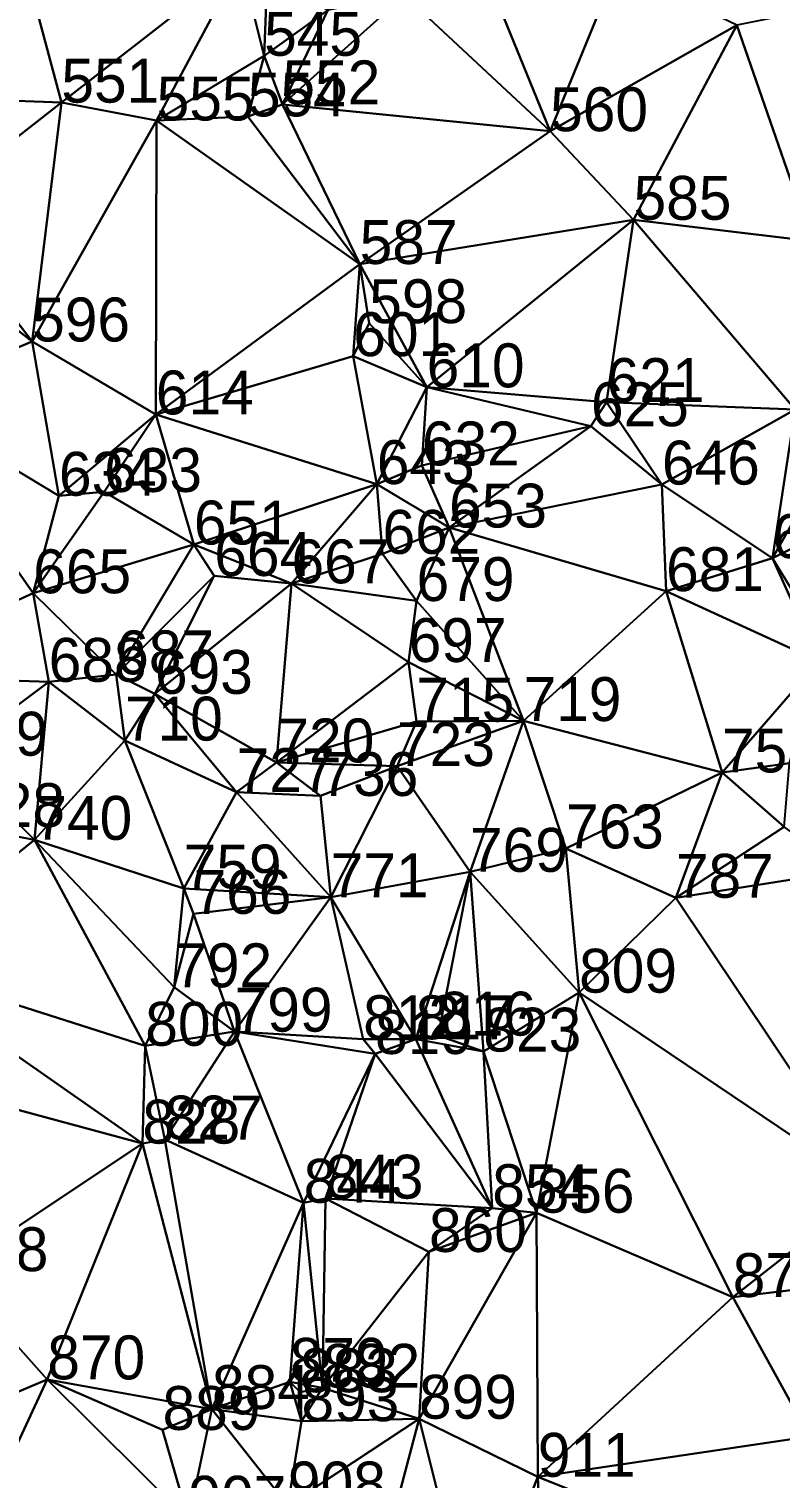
# Model space of a CAD drawing. Header units: metres. Extents: x 1121750 to 1121841, y 512624 to 512853.
# Drawn here: x 1121789.51 to 1121806.63, y 512720.29 to 512753.33 of the extents above; entities that cross this region are included whole.
import ezdxf

# ---------------------------------------------------------------- set-up
doc = ezdxf.new("R2010")
doc.units = ezdxf.units.M
doc.layers.add('shiti', color=10, linetype='CONTINUOUS')
doc.layers.add('zhuji', color=50, linetype='CONTINUOUS')

msp = doc.modelspace()

# ---------------------------------------------------------------- linework, layer by layer
for p in [(1121794.874, 512752.723, 211.35), (1121790.251, 512751.655, 211.49), (1121795.29, 512751.616, 211.51), (1121792.423, 512751.248, 211.63), (1121794.502, 512751.341, 211.67), (1121801.393, 512751.003, 211.73), (1121803.295, 512748.985, 211.61), (1121797.052, 512747.977, 211.6), (1121797.271, 512746.629, 211.65), (1121789.585, 512746.212, 211.83), (1121796.905, 512745.877, 211.75), (1121798.579, 512745.167, 211.65), (1121802.681, 512744.832, 211.62), (1121792.404, 512744.549, 211.81), (1121802.324, 512744.28, 211.66), (1121798.47, 512743.387, 211.7), (1121797.443, 512742.961, 211.82), (1121803.942, 512742.95, 211.74), (1121790.196, 512742.696, 211.98), (1121791.226, 512742.782, 211.88), (1121799.089, 512741.971, 211.75), (1121793.272, 512741.585, 211.88), (1121797.573, 512741.372, 211.86), (1121806.462, 512741.276, 211.64), (1121793.737, 512740.868, 211.93), (1121795.497, 512740.699, 212.03), (1121804.037, 512740.522, 211.79), (1121789.61, 512740.473, 212.17), (1121798.349, 512740.297, 211.94), (1121798.168, 512738.906, 211.87), (1121791.501, 512738.625, 212.25), (1121789.962, 512738.455, 212.4), (1121792.384, 512738.18, 212.14), (1121798.346, 512737.547, 211.93), (1121800.786, 512737.562, 211.71), (1121791.7, 512737.116, 212.32), (1121795.153, 512736.618, 212.06), (1121797.903, 512736.535, 212.04), (1121805.312, 512736.39, 211.82), (1121794.247, 512735.942, 212.33), (1121796.157, 512735.854, 212.19), (1121789.635, 512734.854, 212.8), (1121801.753, 512734.659, 211.89), (1121799.567, 512734.125, 211.76), (1121793.041, 512733.745, 212.38), (1121796.391, 512733.546, 212.16), (1121804.26, 512733.534, 212.03), (1121793.264, 512733.167, 212.43), (1121792.825, 512731.494, 212.56), (1121802.054, 512731.371, 212.09), (1121794.201, 512730.483, 212.5), (1121797.131, 512730.311, 212.32), (1121798.331, 512730.308, 212.26), (1121798.84, 512730.392, 212.18), (1121792.163, 512730.161, 212.69), (1121797.403, 512729.973, 212.29), (1121799.872, 512730.028, 211.81), (1121792.606, 512728.024, 212.83), (1121792.097, 512727.931, 212.95), (1121796.274, 512726.677, 212.53), (1121795.774, 512726.583, 212.58), (1121800.074, 512726.46, 211.83), (1121801.085, 512726.356, 212.32), (1121798.631, 512725.461, 212.02), (1121805.556, 512724.434, 212.45), (1121789.93, 512722.558, 212.98), (1121795.459, 512722.502, 212.69), (1121796.2, 512722.367, 212.46), (1121795.691, 512722.264, 212.64), (1121793.684, 512721.882, 212.93), (1121798.404, 512721.661, 212.63), (1121792.557, 512721.405, 213.11), (1121795.725, 512721.604, 212.17), (1121801.112, 512720.338, 212.66)]:
    msp.add_point(p)
at = {"layer": 'shiti'}
for points in [[(1121790.251, 512751.655), (1121788.962, 512756.486), (1121783.631, 512751.904), (1121790.251, 512751.655)], [(1121790.251, 512751.655), (1121794.341, 512754.839), (1121788.962, 512756.486), (1121790.251, 512751.655)], [(1121792.423, 512751.248), (1121794.341, 512754.839), (1121790.251, 512751.655), (1121792.423, 512751.248)], [(1121792.423, 512751.248), (1121794.874, 512752.723), (1121794.341, 512754.839), (1121792.423, 512751.248)], [(1121794.874, 512752.723), (1121794.943, 512754.483), (1121794.341, 512754.839), (1121794.874, 512752.723)], [(1121801.393, 512751.003), (1121799.809, 512754.903), (1121798.075, 512754.102), (1121801.393, 512751.003)], [(1121801.393, 512751.003), (1121802.92, 512754.732), (1121799.809, 512754.903), (1121801.393, 512751.003)], [(1121801.393, 512751.003), (1121805.647, 512753.419), (1121802.92, 512754.732), (1121801.393, 512751.003)], [(1121796.327, 512753.762), (1121794.943, 512754.483), (1121794.874, 512752.723), (1121796.327, 512753.762)], [(1121795.29, 512751.616), (1121798.075, 512754.102), (1121796.327, 512753.762), (1121795.29, 512751.616)], [(1121801.393, 512751.003), (1121798.075, 512754.102), (1121795.29, 512751.616), (1121801.393, 512751.003)], [(1121795.29, 512751.616), (1121796.327, 512753.762), (1121794.874, 512752.723), (1121795.29, 512751.616)], [(1121807.357, 512748.5), (1121807.774, 512753.842), (1121805.647, 512753.419), (1121807.357, 512748.5)], [(1121801.393, 512751.003), (1121803.295, 512748.985), (1121805.647, 512753.419), (1121801.393, 512751.003)], [(1121803.295, 512748.985), (1121807.357, 512748.5), (1121805.647, 512753.419), (1121803.295, 512748.985)], [(1121794.502, 512751.341), (1121794.874, 512752.723), (1121792.423, 512751.248), (1121794.502, 512751.341)], [(1121795.29, 512751.616), (1121794.874, 512752.723), (1121794.502, 512751.341), (1121795.29, 512751.616)], [(1121787.226, 512749.296), (1121790.251, 512751.655), (1121783.631, 512751.904), (1121787.226, 512749.296)], [(1121789.585, 512746.212), (1121790.251, 512751.655), (1121787.226, 512749.296), (1121789.585, 512746.212)], [(1121789.585, 512746.212), (1121792.423, 512751.248), (1121790.251, 512751.655), (1121789.585, 512746.212)], [(1121795.29, 512751.616), (1121794.502, 512751.341), (1121797.052, 512747.977), (1121795.29, 512751.616)], [(1121795.29, 512751.616), (1121797.052, 512747.977), (1121801.393, 512751.003), (1121795.29, 512751.616)], [(1121792.404, 512744.549), (1121792.423, 512751.248), (1121789.585, 512746.212), (1121792.404, 512744.549)], [(1121797.052, 512747.977), (1121792.423, 512751.248), (1121792.404, 512744.549), (1121797.052, 512747.977)], [(1121797.052, 512747.977), (1121794.502, 512751.341), (1121792.423, 512751.248), (1121797.052, 512747.977)], [(1121797.052, 512747.977), (1121803.295, 512748.985), (1121801.393, 512751.003), (1121797.052, 512747.977)], [(1121787.063, 512748.176), (1121789.585, 512746.212), (1121787.226, 512749.296), (1121787.063, 512748.176)], [(1121798.579, 512745.167), (1121803.295, 512748.985), (1121797.052, 512747.977), (1121798.579, 512745.167)], [(1121798.579, 512745.167), (1121802.681, 512744.832), (1121803.295, 512748.985), (1121798.579, 512745.167)], [(1121802.681, 512744.832), (1121806.981, 512744.659), (1121803.295, 512748.985), (1121802.681, 512744.832)], [(1121806.981, 512744.659), (1121807.357, 512748.5), (1121803.295, 512748.985), (1121806.981, 512744.659)], [(1121786.503, 512744.923), (1121789.585, 512746.212), (1121787.063, 512748.176), (1121786.503, 512744.923)], [(1121796.905, 512745.877), (1121797.052, 512747.977), (1121792.404, 512744.549), (1121796.905, 512745.877)], [(1121796.905, 512745.877), (1121797.271, 512746.629), (1121797.052, 512747.977), (1121796.905, 512745.877)], [(1121797.271, 512746.629), (1121798.579, 512745.167), (1121797.052, 512747.977), (1121797.271, 512746.629)], [(1121796.905, 512745.877), (1121798.579, 512745.167), (1121797.271, 512746.629), (1121796.905, 512745.877)], [(1121786.503, 512744.923), (1121790.196, 512742.696), (1121789.585, 512746.212), (1121786.503, 512744.923)], [(1121790.196, 512742.696), (1121792.404, 512744.549), (1121789.585, 512746.212), (1121790.196, 512742.696)], [(1121797.443, 512742.961), (1121796.905, 512745.877), (1121792.404, 512744.549), (1121797.443, 512742.961)], [(1121797.443, 512742.961), (1121798.579, 512745.167), (1121796.905, 512745.877), (1121797.443, 512742.961)], [(1121797.443, 512742.961), (1121798.47, 512743.387), (1121798.579, 512745.167), (1121797.443, 512742.961)], [(1121798.47, 512743.387), (1121802.324, 512744.28), (1121798.579, 512745.167), (1121798.47, 512743.387)], [(1121802.324, 512744.28), (1121802.681, 512744.832), (1121798.579, 512745.167), (1121802.324, 512744.28)], [(1121785.492, 512738.608), (1121789.61, 512740.473), (1121786.503, 512744.923), (1121785.492, 512738.608)], [(1121789.61, 512740.473), (1121790.196, 512742.696), (1121786.503, 512744.923), (1121789.61, 512740.473)], [(1121802.324, 512744.28), (1121803.942, 512742.95), (1121802.681, 512744.832), (1121802.324, 512744.28)], [(1121803.942, 512742.95), (1121806.981, 512744.659), (1121802.681, 512744.832), (1121803.942, 512742.95)], [(1121791.226, 512742.782), (1121792.404, 512744.549), (1121790.196, 512742.696), (1121791.226, 512742.782)], [(1121793.272, 512741.585), (1121792.404, 512744.549), (1121791.226, 512742.782), (1121793.272, 512741.585)], [(1121797.443, 512742.961), (1121792.404, 512744.549), (1121793.272, 512741.585), (1121797.443, 512742.961)], [(1121803.942, 512742.95), (1121806.462, 512741.276), (1121806.981, 512744.659), (1121803.942, 512742.95)], [(1121806.462, 512741.276), (1121808.064, 512744.106), (1121806.981, 512744.659), (1121806.462, 512741.276)], [(1121799.089, 512741.971), (1121802.324, 512744.28), (1121798.47, 512743.387), (1121799.089, 512741.971)], [(1121799.089, 512741.971), (1121803.942, 512742.95), (1121802.324, 512744.28), (1121799.089, 512741.971)], [(1121806.462, 512741.276), (1121809.512, 512742.805), (1121808.064, 512744.106), (1121806.462, 512741.276)], [(1121799.089, 512741.971), (1121798.47, 512743.387), (1121797.443, 512742.961), (1121799.089, 512741.971)], [(1121795.497, 512740.699), (1121797.443, 512742.961), (1121793.272, 512741.585), (1121795.497, 512740.699)], [(1121797.573, 512741.372), (1121797.443, 512742.961), (1121795.497, 512740.699), (1121797.573, 512741.372)], [(1121797.573, 512741.372), (1121799.089, 512741.971), (1121797.443, 512742.961), (1121797.573, 512741.372)], [(1121799.089, 512741.971), (1121804.037, 512740.522), (1121803.942, 512742.95), (1121799.089, 512741.971)], [(1121804.037, 512740.522), (1121806.462, 512741.276), (1121803.942, 512742.95), (1121804.037, 512740.522)], [(1121789.61, 512740.473), (1121791.226, 512742.782), (1121790.196, 512742.696), (1121789.61, 512740.473)], [(1121793.272, 512741.585), (1121791.226, 512742.782), (1121789.61, 512740.473), (1121793.272, 512741.585)], [(1121806.462, 512741.276), (1121807.775, 512739.125), (1121809.512, 512742.805), (1121806.462, 512741.276)], [(1121797.573, 512741.372), (1121798.349, 512740.297), (1121799.089, 512741.971), (1121797.573, 512741.372)], [(1121798.349, 512740.297), (1121800.786, 512737.562), (1121799.089, 512741.971), (1121798.349, 512740.297)], [(1121800.786, 512737.562), (1121804.037, 512740.522), (1121799.089, 512741.971), (1121800.786, 512737.562)], [(1121791.501, 512738.625), (1121793.272, 512741.585), (1121789.61, 512740.473), (1121791.501, 512738.625)], [(1121793.737, 512740.868), (1121793.272, 512741.585), (1121791.501, 512738.625), (1121793.737, 512740.868)], [(1121793.737, 512740.868), (1121795.497, 512740.699), (1121793.272, 512741.585), (1121793.737, 512740.868)], [(1121795.497, 512740.699), (1121798.349, 512740.297), (1121797.573, 512741.372), (1121795.497, 512740.699)], [(1121804.037, 512740.522), (1121807.516, 512738.923), (1121806.462, 512741.276), (1121804.037, 512740.522)], [(1121807.516, 512738.923), (1121807.775, 512739.125), (1121806.462, 512741.276), (1121807.516, 512738.923)], [(1121792.384, 512738.18), (1121793.737, 512740.868), (1121791.501, 512738.625), (1121792.384, 512738.18)], [(1121792.384, 512738.18), (1121795.497, 512740.699), (1121793.737, 512740.868), (1121792.384, 512738.18)], [(1121795.153, 512736.618), (1121795.497, 512740.699), (1121792.384, 512738.18), (1121795.153, 512736.618)], [(1121795.153, 512736.618), (1121798.168, 512738.906), (1121795.497, 512740.699), (1121795.153, 512736.618)], [(1121795.497, 512740.699), (1121798.168, 512738.906), (1121798.349, 512740.297), (1121795.497, 512740.699)], [(1121800.786, 512737.562), (1121805.312, 512736.39), (1121804.037, 512740.522), (1121800.786, 512737.562)], [(1121805.312, 512736.39), (1121807.516, 512738.923), (1121804.037, 512740.522), (1121805.312, 512736.39)], [(1121789.962, 512738.455), (1121789.61, 512740.473), (1121785.492, 512738.608), (1121789.962, 512738.455)], [(1121791.501, 512738.625), (1121789.61, 512740.473), (1121789.962, 512738.455), (1121791.501, 512738.625)], [(1121798.168, 512738.906), (1121800.786, 512737.562), (1121798.349, 512740.297), (1121798.168, 512738.906)], [(1121795.153, 512736.618), (1121798.346, 512737.547), (1121798.168, 512738.906), (1121795.153, 512736.618)], [(1121798.168, 512738.906), (1121798.346, 512737.547), (1121800.786, 512737.562), (1121798.168, 512738.906)], [(1121805.312, 512736.39), (1121806.85, 512736.6), (1121807.516, 512738.923), (1121805.312, 512736.39)], [(1121787.713, 512736.772), (1121789.962, 512738.455), (1121785.492, 512738.608), (1121787.713, 512736.772)], [(1121791.7, 512737.116), (1121791.501, 512738.625), (1121789.962, 512738.455), (1121791.7, 512737.116)], [(1121792.384, 512738.18), (1121791.501, 512738.625), (1121791.7, 512737.116), (1121792.384, 512738.18)], [(1121789.635, 512734.854), (1121789.962, 512738.455), (1121787.713, 512736.772), (1121789.635, 512734.854)], [(1121791.7, 512737.116), (1121789.962, 512738.455), (1121789.635, 512734.854), (1121791.7, 512737.116)], [(1121794.247, 512735.942), (1121792.384, 512738.18), (1121791.7, 512737.116), (1121794.247, 512735.942)], [(1121792.384, 512738.18), (1121794.247, 512735.942), (1121795.153, 512736.618), (1121792.384, 512738.18)], [(1121795.153, 512736.618), (1121797.903, 512736.535), (1121798.346, 512737.547), (1121795.153, 512736.618)], [(1121797.903, 512736.535), (1121799.567, 512734.125), (1121800.786, 512737.562), (1121797.903, 512736.535)], [(1121798.346, 512737.547), (1121797.903, 512736.535), (1121800.786, 512737.562), (1121798.346, 512737.547)], [(1121800.786, 512737.562), (1121799.567, 512734.125), (1121801.753, 512734.659), (1121800.786, 512737.562)], [(1121800.786, 512737.562), (1121801.753, 512734.659), (1121805.312, 512736.39), (1121800.786, 512737.562)], [(1121793.041, 512733.745), (1121791.7, 512737.116), (1121789.635, 512734.854), (1121793.041, 512733.745)], [(1121791.7, 512737.116), (1121793.041, 512733.745), (1121794.247, 512735.942), (1121791.7, 512737.116)], [(1121788.103, 512735.145), (1121789.635, 512734.854), (1121787.713, 512736.772), (1121788.103, 512735.145)], [(1121794.247, 512735.942), (1121796.157, 512735.854), (1121795.153, 512736.618), (1121794.247, 512735.942)], [(1121796.157, 512735.854), (1121797.903, 512736.535), (1121795.153, 512736.618), (1121796.157, 512735.854)], [(1121796.157, 512735.854), (1121796.391, 512733.546), (1121797.903, 512736.535), (1121796.157, 512735.854)], [(1121796.391, 512733.546), (1121799.567, 512734.125), (1121797.903, 512736.535), (1121796.391, 512733.546)], [(1121805.312, 512736.39), (1121806.729, 512735.149), (1121806.85, 512736.6), (1121805.312, 512736.39)], [(1121801.753, 512734.659), (1121804.26, 512733.534), (1121805.312, 512736.39), (1121801.753, 512734.659)], [(1121805.312, 512736.39), (1121804.26, 512733.534), (1121806.729, 512735.149), (1121805.312, 512736.39)], [(1121793.041, 512733.745), (1121796.391, 512733.546), (1121794.247, 512735.942), (1121793.041, 512733.745)], [(1121794.247, 512735.942), (1121796.391, 512733.546), (1121796.157, 512735.854), (1121794.247, 512735.942)], [(1121786.182, 512732.063), (1121789.635, 512734.854), (1121788.103, 512735.145), (1121786.182, 512732.063)], [(1121804.26, 512733.534), (1121808.115, 512734.138), (1121806.729, 512735.149), (1121804.26, 512733.534)], [(1121792.163, 512730.161), (1121789.635, 512734.854), (1121786.182, 512732.063), (1121792.163, 512730.161)], [(1121792.825, 512731.494), (1121793.041, 512733.745), (1121789.635, 512734.854), (1121792.825, 512731.494)], [(1121792.825, 512731.494), (1121789.635, 512734.854), (1121792.163, 512730.161), (1121792.825, 512731.494)], [(1121799.567, 512734.125), (1121802.054, 512731.371), (1121801.753, 512734.659), (1121799.567, 512734.125)], [(1121801.753, 512734.659), (1121802.054, 512731.371), (1121804.26, 512733.534), (1121801.753, 512734.659)], [(1121798.331, 512730.308), (1121799.567, 512734.125), (1121796.391, 512733.546), (1121798.331, 512730.308)], [(1121798.331, 512730.308), (1121798.84, 512730.392), (1121799.567, 512734.125), (1121798.331, 512730.308)], [(1121798.84, 512730.392), (1121799.872, 512730.028), (1121799.567, 512734.125), (1121798.84, 512730.392)], [(1121799.872, 512730.028), (1121802.054, 512731.371), (1121799.567, 512734.125), (1121799.872, 512730.028)], [(1121804.26, 512733.534), (1121808.7, 512726.903), (1121808.115, 512734.138), (1121804.26, 512733.534)], [(1121792.825, 512731.494), (1121793.264, 512733.167), (1121793.041, 512733.745), (1121792.825, 512731.494)], [(1121793.264, 512733.167), (1121796.391, 512733.546), (1121793.041, 512733.745), (1121793.264, 512733.167)], [(1121793.264, 512733.167), (1121794.201, 512730.483), (1121796.391, 512733.546), (1121793.264, 512733.167)], [(1121794.201, 512730.483), (1121797.131, 512730.311), (1121796.391, 512733.546), (1121794.201, 512730.483)], [(1121797.131, 512730.311), (1121798.331, 512730.308), (1121796.391, 512733.546), (1121797.131, 512730.311)], [(1121802.054, 512731.371), (1121808.7, 512726.903), (1121804.26, 512733.534), (1121802.054, 512731.371)], [(1121792.825, 512731.494), (1121794.201, 512730.483), (1121793.264, 512733.167), (1121792.825, 512731.494)], [(1121786.182, 512732.063), (1121784.866, 512729.886), (1121792.097, 512727.931), (1121786.182, 512732.063)], [(1121792.097, 512727.931), (1121792.163, 512730.161), (1121786.182, 512732.063), (1121792.097, 512727.931)], [(1121792.163, 512730.161), (1121794.201, 512730.483), (1121792.825, 512731.494), (1121792.163, 512730.161)], [(1121799.872, 512730.028), (1121801.085, 512726.356), (1121802.054, 512731.371), (1121799.872, 512730.028)], [(1121801.085, 512726.356), (1121805.556, 512724.434), (1121802.054, 512731.371), (1121801.085, 512726.356)], [(1121802.054, 512731.371), (1121805.556, 512724.434), (1121808.7, 512726.903), (1121802.054, 512731.371)], [(1121792.163, 512730.161), (1121792.606, 512728.024), (1121794.201, 512730.483), (1121792.163, 512730.161)], [(1121792.606, 512728.024), (1121795.774, 512726.583), (1121794.201, 512730.483), (1121792.606, 512728.024)], [(1121794.201, 512730.483), (1121797.403, 512729.973), (1121797.131, 512730.311), (1121794.201, 512730.483)], [(1121795.774, 512726.583), (1121797.403, 512729.973), (1121794.201, 512730.483), (1121795.774, 512726.583)], [(1121797.131, 512730.311), (1121797.403, 512729.973), (1121798.331, 512730.308), (1121797.131, 512730.311)], [(1121797.403, 512729.973), (1121800.074, 512726.46), (1121798.331, 512730.308), (1121797.403, 512729.973)], [(1121798.331, 512730.308), (1121799.872, 512730.028), (1121798.84, 512730.392), (1121798.331, 512730.308)], [(1121798.331, 512730.308), (1121800.074, 512726.46), (1121799.872, 512730.028), (1121798.331, 512730.308)], [(1121792.097, 512727.931), (1121792.606, 512728.024), (1121792.163, 512730.161), (1121792.097, 512727.931)], [(1121795.774, 512726.583), (1121796.274, 512726.677), (1121797.403, 512729.973), (1121795.774, 512726.583)], [(1121796.274, 512726.677), (1121800.074, 512726.46), (1121797.403, 512729.973), (1121796.274, 512726.677)], [(1121800.074, 512726.46), (1121801.085, 512726.356), (1121799.872, 512730.028), (1121800.074, 512726.46)], [(1121792.097, 512727.931), (1121784.866, 512729.886), (1121787.725, 512725.024), (1121792.097, 512727.931)], [(1121792.097, 512727.931), (1121793.684, 512721.882), (1121792.606, 512728.024), (1121792.097, 512727.931)], [(1121793.684, 512721.882), (1121795.774, 512726.583), (1121792.606, 512728.024), (1121793.684, 512721.882)], [(1121792.097, 512727.931), (1121787.725, 512725.024), (1121789.93, 512722.558), (1121792.097, 512727.931)], [(1121793.684, 512721.882), (1121792.097, 512727.931), (1121789.93, 512722.558), (1121793.684, 512721.882)], [(1121795.774, 512726.583), (1121796.2, 512722.367), (1121796.274, 512726.677), (1121795.774, 512726.583)], [(1121796.2, 512722.367), (1121798.631, 512725.461), (1121796.274, 512726.677), (1121796.2, 512722.367)], [(1121796.274, 512726.677), (1121798.631, 512725.461), (1121800.074, 512726.46), (1121796.274, 512726.677)], [(1121805.556, 512724.434), (1121809.352, 512724.887), (1121808.7, 512726.903), (1121805.556, 512724.434)], [(1121793.684, 512721.882), (1121795.459, 512722.502), (1121795.774, 512726.583), (1121793.684, 512721.882)], [(1121795.459, 512722.502), (1121796.2, 512722.367), (1121795.774, 512726.583), (1121795.459, 512722.502)], [(1121798.404, 512721.661), (1121801.112, 512720.338), (1121801.085, 512726.356), (1121798.404, 512721.661)], [(1121798.631, 512725.461), (1121798.404, 512721.661), (1121801.085, 512726.356), (1121798.631, 512725.461)], [(1121798.631, 512725.461), (1121801.085, 512726.356), (1121800.074, 512726.46), (1121798.631, 512725.461)], [(1121801.112, 512720.338), (1121805.556, 512724.434), (1121801.085, 512726.356), (1121801.112, 512720.338)], [(1121796.2, 512722.367), (1121798.404, 512721.661), (1121798.631, 512725.461), (1121796.2, 512722.367)], [(1121789.93, 512722.558), (1121787.725, 512725.024), (1121785.812, 512720.813), (1121789.93, 512722.558)], [(1121807.305, 512721.255), (1121809.352, 512724.887), (1121805.556, 512724.434), (1121807.305, 512721.255)], [(1121801.112, 512720.338), (1121807.305, 512721.255), (1121805.556, 512724.434), (1121801.112, 512720.338)], [(1121789.93, 512722.558), (1121785.812, 512720.813), (1121787.118, 512716.502), (1121789.93, 512722.558)], [(1121793.149, 512719.359), (1121789.93, 512722.558), (1121787.118, 512716.502), (1121793.149, 512719.359)], [(1121789.93, 512722.558), (1121792.557, 512721.405), (1121793.684, 512721.882), (1121789.93, 512722.558)], [(1121789.93, 512722.558), (1121793.149, 512719.359), (1121792.557, 512721.405), (1121789.93, 512722.558)], [(1121793.684, 512721.882), (1121795.725, 512721.604), (1121795.459, 512722.502), (1121793.684, 512721.882)], [(1121795.459, 512722.502), (1121795.691, 512722.264), (1121796.2, 512722.367), (1121795.459, 512722.502)], [(1121795.459, 512722.502), (1121795.725, 512721.604), (1121795.691, 512722.264), (1121795.459, 512722.502)], [(1121795.691, 512722.264), (1121795.725, 512721.604), (1121796.2, 512722.367), (1121795.691, 512722.264)], [(1121795.725, 512721.604), (1121798.404, 512721.661), (1121796.2, 512722.367), (1121795.725, 512721.604)], [(1121792.557, 512721.405), (1121793.149, 512719.359), (1121793.684, 512721.882), (1121792.557, 512721.405)], [(1121793.149, 512719.359), (1121795.417, 512719.683), (1121793.684, 512721.882), (1121793.149, 512719.359)], [(1121793.684, 512721.882), (1121795.417, 512719.683), (1121795.725, 512721.604), (1121793.684, 512721.882)], [(1121795.417, 512719.683), (1121797.105, 512716.744), (1121798.404, 512721.661), (1121795.417, 512719.683)], [(1121795.417, 512719.683), (1121798.404, 512721.661), (1121795.725, 512721.604), (1121795.417, 512719.683)], [(1121797.105, 512716.744), (1121799.665, 512716.669), (1121798.404, 512721.661), (1121797.105, 512716.744)], [(1121799.665, 512716.669), (1121801.112, 512720.338), (1121798.404, 512721.661), (1121799.665, 512716.669)], [(1121807.065, 512717.945), (1121807.305, 512721.255), (1121801.112, 512720.338), (1121807.065, 512717.945)], [(1121799.665, 512716.669), (1121801.285, 512716.459), (1121801.112, 512720.338), (1121799.665, 512716.669)], [(1121801.285, 512716.459), (1121807.065, 512717.945), (1121801.112, 512720.338), (1121801.285, 512716.459)]]:
    msp.add_lwpolyline(points, dxfattribs=at)

# ---------------------------------------------------------------- texts
at = {"layer": 'zhuji'}
for s, p in [('545', (1121794.874, 512752.723)), ('551', (1121790.251, 512751.655)), ('552', (1121795.29, 512751.616)), ('555', (1121792.423, 512751.248)), ('554', (1121794.502, 512751.341)), ('560', (1121801.393, 512751.003)), ('585', (1121803.295, 512748.985)), ('587', (1121797.052, 512747.977)), ('598', (1121797.271, 512746.629)), ('596', (1121789.585, 512746.212)), ('601', (1121796.905, 512745.877)), ('610', (1121798.579, 512745.167)), ('621', (1121802.681, 512744.832)), ('614', (1121792.404, 512744.549)), ('625', (1121802.324, 512744.28)), ('632', (1121798.47, 512743.387)), ('643', (1121797.443, 512742.961)), ('646', (1121803.942, 512742.95)), ('634', (1121790.196, 512742.696)), ('633', (1121791.226, 512742.782)), ('653', (1121799.089, 512741.971)), ('651', (1121793.272, 512741.585)), ('662', (1121797.573, 512741.372)), ('672', (1121806.462, 512741.276)), ('664', (1121793.737, 512740.868)), ('667', (1121795.497, 512740.699)), ('681', (1121804.037, 512740.522)), ('665', (1121789.61, 512740.473)), ('679', (1121798.349, 512740.297)), ('697', (1121798.168, 512738.906)), ('687', (1121791.501, 512738.625)), ('688', (1121789.962, 512738.455)), ('693', (1121792.384, 512738.18)), ('715', (1121798.346, 512737.547)), ('719', (1121800.786, 512737.562)), ('710', (1121791.7, 512737.116)), ('709', (1121787.713, 512736.772)), ('720', (1121795.153, 512736.618)), ('723', (1121797.903, 512736.535)), ('751', (1121805.312, 512736.39)), ('727', (1121794.247, 512735.942)), ('736', (1121796.157, 512735.854)), ('728', (1121788.103, 512735.145)), ('740', (1121789.635, 512734.854)), ('763', (1121801.753, 512734.659)), ('769', (1121799.567, 512734.125)), ('759', (1121793.041, 512733.745)), ('787', (1121804.26, 512733.534)), ('771', (1121796.391, 512733.546)), ('766', (1121793.264, 512733.167)), ('792', (1121792.825, 512731.494)), ('809', (1121802.054, 512731.371)), ('799', (1121794.201, 512730.483)), ('812', (1121797.131, 512730.311)), ('817', (1121798.331, 512730.308)), ('816', (1121798.84, 512730.392)), ('800', (1121792.163, 512730.161)), ('819', (1121797.403, 512729.973)), ('823', (1121799.872, 512730.028)), ('828', (1121792.097, 512727.931)), ('827', (1121792.606, 512728.024)), ('843', (1121796.274, 512726.677)), ('844', (1121795.774, 512726.583)), ('854', (1121800.074, 512726.46)), ('856', (1121801.085, 512726.356)), ('860', (1121798.631, 512725.461)), ('848', (1121787.725, 512725.024)), ('878', (1121805.556, 512724.434)), ('870', (1121789.93, 512722.558)), ('879', (1121795.459, 512722.502)), ('882', (1121796.2, 512722.367)), ('883', (1121795.691, 512722.264)), ('884', (1121793.684, 512721.882)), ('899', (1121798.404, 512721.661)), ('889', (1121792.557, 512721.405)), ('893', (1121795.725, 512721.604)), ('911', (1121801.112, 512720.338)), ('908', (1121795.417, 512719.683)), ('907', (1121793.149, 512719.359))]:
    msp.add_text(s, height=1, dxfattribs=at).set_placement(p)

doc.saveas('drawing.dxf')
